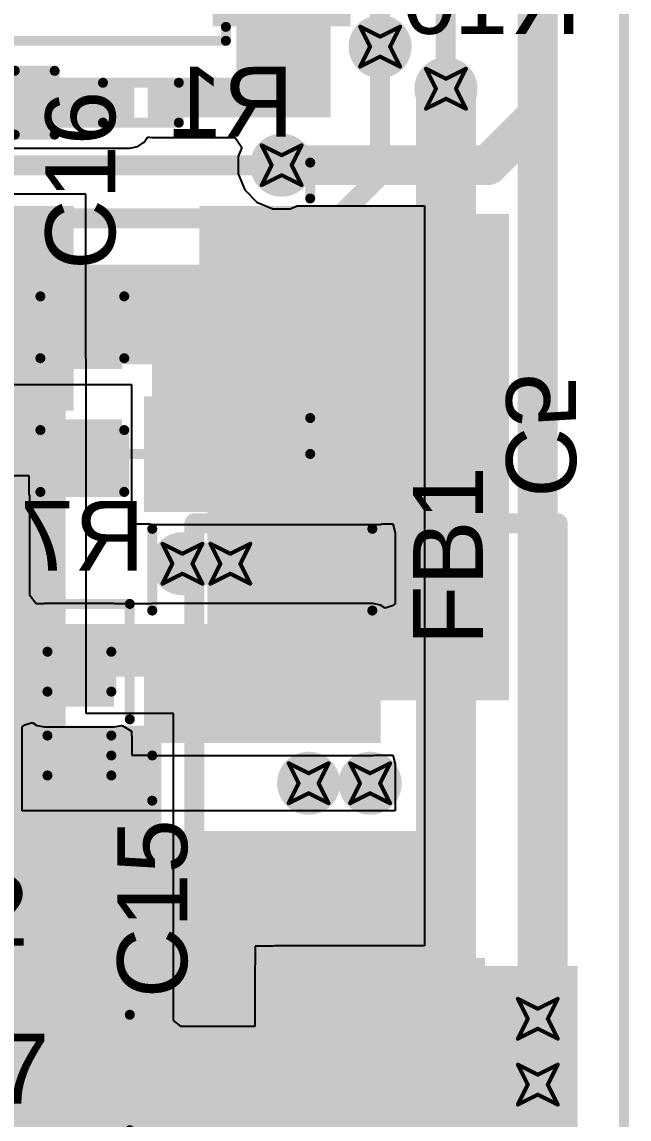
# Model space of a CAD drawing. Header units: inches. Extents: x -0.8 to 12, y -0.1 to 3.7.
# Drawn here: x 0.998 to 1.302, y 0.159 to 0.708 of the extents above; entities that cross this region are included whole.
import ezdxf

# ---------------------------------------------------------------- set-up
doc = ezdxf.new("R2010")
doc.units = ezdxf.units.IN
doc.header["$MEASUREMENT"] = 0
for name, color, linetype in [('Board Outline', 216, 'Continuous'), ('Bottom Layer', 5, 'Continuous'), ('Bottom Overlay', 54, 'Continuous'), ('Bottom Paste', 16, 'Continuous'), ('Bottom Solder', 6, 'Continuous'), ('Drill Drawing', 1, 'Continuous'), ('Top Layer', 1, 'Continuous'), ('Top Overlay', 2, 'Continuous'), ('Top Paste', 8, 'Continuous'), ('Top Solder', 216, 'Continuous'), ('Via Holes', 16, 'Continuous')]:
    doc.layers.add(name, color=color, linetype=linetype)
doc.styles.add('Arial', font='', dxfattribs={"height": 0.2})
doc.styles.get('Arial').set_extended_font_data('Arial')

# ---------------------------------------------------------------- blocks, each defined once
blk = doc.blocks.new('CASE_E_B_10')
at = {"layer": 'Bottom Layer'}
for points in [[(-0.05492, 0.05059), (0.05492, 0.05059), (0.05492, -0.05059), (-0.05492, -0.05059)], [(0.19862, 0.05059), (0.30846, 0.05059), (0.30846, -0.05059), (0.19862, -0.05059)]]:
    blk.add_hatch(color=5, dxfattribs=at).paths.add_polyline_path(points)
at = {"layer": 'Bottom Paste'}
for points in [[(-0.05492, 0.05059), (0.05492, 0.05059), (0.05492, -0.05059), (-0.05492, -0.05059)], [(0.19862, 0.05059), (0.30846, 0.05059), (0.30846, -0.05059), (0.19862, -0.05059)]]:
    blk.add_hatch(color=16, dxfattribs=at).paths.add_polyline_path(points)
at = {"layer": 'Bottom Solder'}
for points in [[(-0.05892, 0.05459), (0.05892, 0.05459), (0.05892, -0.05459), (-0.05892, -0.05459)], [(0.19462, 0.05459), (0.31246, 0.05459), (0.31246, -0.05459), (0.19462, -0.05459)]]:
    blk.add_hatch(color=6, dxfattribs=at).paths.add_polyline_path(points)
at = {"layer": 'Bottom Overlay', "const_width": 0.01}
for points in [[(-0.01523, 0.091), (-0.01523, 0.062)], [(-0.01523, 0.091), (0.27677, 0.091)], [(0.27677, 0.091), (0.27677, 0.062)], [(-0.04523, -0.061), (-0.04523, -0.09)], [(-0.01523, -0.062), (-0.01523, -0.091)], [(0.27677, -0.062), (0.27677, -0.091)], [(-0.06123, -0.075), (-0.02823, -0.075)], [(-0.01523, -0.091), (0.27677, -0.091)]]:
    blk.add_lwpolyline(points, dxfattribs=at)
at = {"layer": 'Bottom Overlay', "const_width": 0.005}
for points in [[(-0.01773, 0.091, 1), (-0.01273, 0.091, 1)], [(-0.01773, 0.091, 1), (-0.01273, 0.091, 1)], [(0.27427, 0.091, 1), (0.27927, 0.091, 1)], [(0.27427, 0.091, 1), (0.27927, 0.091, 1)], [(-0.01773, 0.062, 1), (-0.01273, 0.062, 1)], [(0.27427, 0.062, 1), (0.27927, 0.062, 1)], [(-0.04773, -0.061, 1), (-0.04273, -0.061, 1)], [(-0.01773, -0.062, 1), (-0.01273, -0.062, 1)], [(0.27427, -0.062, 1), (0.27927, -0.062, 1)], [(-0.06373, -0.075, 1), (-0.05873, -0.075, 1)], [(-0.03073, -0.075, 1), (-0.02573, -0.075, 1)], [(-0.04773, -0.09, 1), (-0.04273, -0.09, 1)], [(-0.01773, -0.091, 1), (-0.01273, -0.091, 1)], [(-0.01773, -0.091, 1), (-0.01273, -0.091, 1)], [(0.27427, -0.091, 1), (0.27927, -0.091, 1)], [(0.27427, -0.091, 1), (0.27927, -0.091, 1)]]:
    blk.add_lwpolyline(points, format="xyb", close=True, dxfattribs=at)
blk = doc.blocks.new('MDA7050_330M_B_17')
at = {"layer": 'Bottom Layer'}
for points in [[(-0.15748, 0.06693), (-0.0689, 0.06693), (-0.0689, -0.06693), (-0.15748, -0.06693)], [(0.0689, 0.06693), (0.15748, 0.06693), (0.15748, -0.06693), (0.0689, -0.06693)]]:
    blk.add_hatch(color=5, dxfattribs=at).paths.add_polyline_path(points)
at = {"layer": 'Bottom Paste'}
for points in [[(-0.15748, 0.06693), (-0.0689, 0.06693), (-0.0689, -0.06693), (-0.15748, -0.06693)], [(0.0689, 0.06693), (0.15748, 0.06693), (0.15748, -0.06693), (0.0689, -0.06693)]]:
    blk.add_hatch(color=16, dxfattribs=at).paths.add_polyline_path(points)
at = {"layer": 'Bottom Solder'}
for points in [[(-0.16148, 0.07093), (-0.0649, 0.07093), (-0.0649, -0.07093), (-0.16148, -0.07093)], [(0.0649, 0.07093), (0.16148, 0.07093), (0.16148, -0.07093), (0.0649, -0.07093)]]:
    blk.add_hatch(color=6, dxfattribs=at).paths.add_polyline_path(points)
at = {"layer": 'Bottom Overlay', "const_width": 0.005}
for points in [[(-0.14564, 0.13186), (-0.14564, 0.074)], [(0.14564, 0.13186), (-0.14564, 0.13186)], [(0.14564, 0.13186), (0.14564, 0.074)], [(-0.14564, -0.074), (-0.14564, -0.13186)], [(0.14564, -0.074), (0.14564, -0.13186)], [(0.14564, -0.13186), (-0.14564, -0.13186)]]:
    blk.add_lwpolyline(points, dxfattribs=at)
at = {"layer": 'Bottom Overlay', "const_width": 0.0025}
for points in [[(-0.14689, 0.13186, 1), (-0.14439, 0.13186, 1)], [(-0.14689, 0.13186, 1), (-0.14439, 0.13186, 1)], [(0.14439, 0.13186, 1), (0.14689, 0.13186, 1)], [(0.14439, 0.13186, 1), (0.14689, 0.13186, 1)], [(-0.14689, 0.074, 1), (-0.14439, 0.074, 1)], [(0.14439, 0.074, 1), (0.14689, 0.074, 1)], [(-0.14689, -0.074, 1), (-0.14439, -0.074, 1)], [(0.14439, -0.074, 1), (0.14689, -0.074, 1)], [(-0.14689, -0.13186, 1), (-0.14439, -0.13186, 1)], [(-0.14689, -0.13186, 1), (-0.14439, -0.13186, 1)], [(0.14439, -0.13186, 1), (0.14689, -0.13186, 1)], [(0.14439, -0.13186, 1), (0.14689, -0.13186, 1)]]:
    blk.add_lwpolyline(points, format="xyb", close=True, dxfattribs=at)
blk = doc.blocks.new('8_SOIC_EP_B_19')
at = {"layer": 'Bottom Layer'}
for points in [[(-0.13681, 0.06319), (-0.13681, 0.08681), (-0.07579, 0.08681), (-0.07579, 0.06319)], [(0.07579, 0.06319), (0.07579, 0.08681), (0.13681, 0.08681), (0.13681, 0.06319)], [(-0.05144, -0.06894), (-0.05144, 0.06894), (0.05144, 0.06894), (0.05144, -0.06894)], [(-0.13681, 0.01319), (-0.13681, 0.03681), (-0.07579, 0.03681), (-0.07579, 0.01319)], [(0.07579, 0.01319), (0.07579, 0.03681), (0.13681, 0.03681), (0.13681, 0.01319)], [(-0.13681, -0.03681), (-0.13681, -0.01319), (-0.07579, -0.01319), (-0.07579, -0.03681)], [(0.07579, -0.03681), (0.07579, -0.01319), (0.13681, -0.01319), (0.13681, -0.03681)], [(-0.13681, -0.08681), (-0.13681, -0.06319), (-0.07579, -0.06319), (-0.07579, -0.08681)], [(0.07579, -0.08681), (0.07579, -0.06319), (0.13681, -0.06319), (0.13681, -0.08681)]]:
    blk.add_hatch(color=5, dxfattribs=at).paths.add_polyline_path(points)
at = {"layer": 'Bottom Overlay'}
blk.add_hatch(color=54, dxfattribs=at).paths.add_polyline_path([(-0.072, -0.088), (-0.059, -0.088), (-0.059, -0.062), (-0.072, -0.062)])
at = {"layer": 'Bottom Paste'}
for points in [[(-0.13681, 0.06319), (-0.13681, 0.08681), (-0.07579, 0.08681), (-0.07579, 0.06319)], [(0.07579, 0.06319), (0.07579, 0.08681), (0.13681, 0.08681), (0.13681, 0.06319)], [(-0.05144, -0.06894), (-0.05144, 0.06894), (0.05144, 0.06894), (0.05144, -0.06894)], [(-0.13681, 0.01319), (-0.13681, 0.03681), (-0.07579, 0.03681), (-0.07579, 0.01319)], [(0.07579, 0.01319), (0.07579, 0.03681), (0.13681, 0.03681), (0.13681, 0.01319)], [(-0.13681, -0.03681), (-0.13681, -0.01319), (-0.07579, -0.01319), (-0.07579, -0.03681)], [(0.07579, -0.03681), (0.07579, -0.01319), (0.13681, -0.01319), (0.13681, -0.03681)], [(-0.13681, -0.08681), (-0.13681, -0.06319), (-0.07579, -0.06319), (-0.07579, -0.08681)], [(0.07579, -0.08681), (0.07579, -0.06319), (0.13681, -0.06319), (0.13681, -0.08681)]]:
    blk.add_hatch(color=16, dxfattribs=at).paths.add_polyline_path(points)
at = {"layer": 'Bottom Solder'}
for points in [[(-0.14081, 0.05919), (-0.14081, 0.09081), (-0.07179, 0.09081), (-0.07179, 0.05919)], [(0.07179, 0.05919), (0.07179, 0.09081), (0.14081, 0.09081), (0.14081, 0.05919)], [(-0.05544, -0.07294), (-0.05544, 0.07294), (0.05544, 0.07294), (0.05544, -0.07294)], [(-0.14081, 0.00919), (-0.14081, 0.04081), (-0.07179, 0.04081), (-0.07179, 0.00919)], [(0.07179, 0.00919), (0.07179, 0.04081), (0.14081, 0.04081), (0.14081, 0.00919)], [(-0.14081, -0.04081), (-0.14081, -0.00919), (-0.07179, -0.00919), (-0.07179, -0.04081)], [(0.07179, -0.04081), (0.07179, -0.00919), (0.14081, -0.00919), (0.14081, -0.04081)], [(-0.14081, -0.09081), (-0.14081, -0.05919), (-0.07179, -0.05919), (-0.07179, -0.09081)], [(0.07179, -0.09081), (0.07179, -0.05919), (0.14081, -0.05919), (0.14081, -0.09081)]]:
    blk.add_hatch(color=6, dxfattribs=at).paths.add_polyline_path(points)
at = {"layer": 'Bottom Overlay', "const_width": 0.005}
for points in [[(-0.07837, 0.098), (0.07837, 0.098)], [(-0.07837, 0.091), (-0.07837, 0.098)], [(0.07837, 0.091), (0.07837, 0.098)], [(-0.148, -0.08), (-0.148, -0.07)], [(-0.148, -0.07), (-0.143, -0.075)], [(-0.148, -0.08), (-0.143, -0.075)], [(-0.07837, -0.098), (-0.07837, -0.091)], [(0.07837, -0.098), (0.07837, -0.091)], [(-0.07837, -0.098), (0.07837, -0.098)]]:
    blk.add_lwpolyline(points, dxfattribs=at)
at = {"layer": 'Bottom Overlay', "const_width": 0.0025}
for points in [[(-0.07962, 0.098, 1), (-0.07712, 0.098, 1)], [(-0.07962, 0.098, 1), (-0.07712, 0.098, 1)], [(0.07712, 0.098, 1), (0.07962, 0.098, 1)], [(0.07712, 0.098, 1), (0.07962, 0.098, 1)], [(-0.07962, 0.091, 1), (-0.07712, 0.091, 1)], [(0.07712, 0.091, 1), (0.07962, 0.091, 1)], [(-0.14925, -0.07, 1), (-0.14675, -0.07, 1)], [(-0.14925, -0.07, 1), (-0.14675, -0.07, 1)], [(-0.14425, -0.075, 1), (-0.14175, -0.075, 1)], [(-0.14425, -0.075, 1), (-0.14175, -0.075, 1)], [(-0.14925, -0.08, 1), (-0.14675, -0.08, 1)], [(-0.14925, -0.08, 1), (-0.14675, -0.08, 1)], [(-0.07962, -0.091, 1), (-0.07712, -0.091, 1)], [(0.07712, -0.091, 1), (0.07962, -0.091, 1)], [(-0.07962, -0.098, 1), (-0.07712, -0.098, 1)], [(-0.07962, -0.098, 1), (-0.07712, -0.098, 1)], [(0.07712, -0.098, 1), (0.07962, -0.098, 1)], [(0.07712, -0.098, 1), (0.07962, -0.098, 1)]]:
    blk.add_lwpolyline(points, format="xyb", close=True, dxfattribs=at)
blk = doc.blocks.new('RES_0201_B_51')
at = {"layer": 'Bottom Layer'}
for points in [[(-0.01614, 0.00728), (-0.00551, 0.00728), (-0.00551, -0.00728), (-0.01614, -0.00728)], [(0.00551, 0.00728), (0.01614, 0.00728), (0.01614, -0.00728), (0.00551, -0.00728)]]:
    blk.add_hatch(color=5, dxfattribs=at).paths.add_polyline_path(points)
at = {"layer": 'Bottom Paste'}
for points in [[(-0.01614, 0.00728), (-0.00551, 0.00728), (-0.00551, -0.00728), (-0.01614, -0.00728)], [(0.00551, 0.00728), (0.01614, 0.00728), (0.01614, -0.00728), (0.00551, -0.00728)]]:
    blk.add_hatch(color=16, dxfattribs=at).paths.add_polyline_path(points)
at = {"layer": 'Bottom Solder'}
for points in [[(-0.01831, 0.00945), (-0.00335, 0.00945), (-0.00335, -0.00945), (-0.01831, -0.00945)], [(0.00335, 0.00945), (0.01831, 0.00945), (0.01831, -0.00945), (0.00335, -0.00945)]]:
    blk.add_hatch(color=6, dxfattribs=at).paths.add_polyline_path(points)
at = {"layer": 'Bottom Overlay', "const_width": 0.005}
for points in [[(-0.019, -0.01), (-0.019, 0.01)], [(-0.019, 0.01), (0.019, 0.01)], [(0.019, -0.01), (0.019, 0.01)], [(-0.019, -0.01), (0.019, -0.01)]]:
    blk.add_lwpolyline(points, dxfattribs=at)
at = {"layer": 'Bottom Overlay', "const_width": 0.0025}
for points in [[(-0.02025, 0.01, 1), (-0.01775, 0.01, 1)], [(-0.02025, 0.01, 1), (-0.01775, 0.01, 1)], [(0.01775, 0.01, 1), (0.02025, 0.01, 1)], [(0.01775, 0.01, 1), (0.02025, 0.01, 1)], [(-0.02025, -0.01, 1), (-0.01775, -0.01, 1)], [(-0.02025, -0.01, 1), (-0.01775, -0.01, 1)], [(0.01775, -0.01, 1), (0.02025, -0.01, 1)], [(0.01775, -0.01, 1), (0.02025, -0.01, 1)]]:
    blk.add_lwpolyline(points, format="xyb", close=True, dxfattribs=at)
blk = doc.blocks.new('IND_1210_56')
at = {"layer": 'Top Layer'}
for points in [[(-0.08291, 0.05531), (-0.03291, 0.05531), (-0.03291, -0.05531), (-0.08291, -0.05531)], [(0.03291, 0.05531), (0.08291, 0.05531), (0.08291, -0.05531), (0.03291, -0.05531)]]:
    blk.add_hatch(color=1, dxfattribs=at).paths.add_polyline_path(points)
at = {"layer": 'Top Paste'}
for points in [[(-0.08291, 0.05531), (-0.03291, 0.05531), (-0.03291, -0.05531), (-0.08291, -0.05531)], [(0.03291, 0.05531), (0.08291, 0.05531), (0.08291, -0.05531), (0.03291, -0.05531)]]:
    blk.add_hatch(color=8, dxfattribs=at).paths.add_polyline_path(points)
at = {"layer": 'Top Solder'}
for points in [[(-0.08691, 0.05931), (-0.02891, 0.05931), (-0.02891, -0.05931), (-0.08691, -0.05931)], [(0.02891, 0.05931), (0.08691, 0.05931), (0.08691, -0.05931), (0.02891, -0.05931)]]:
    blk.add_hatch(color=216, dxfattribs=at).paths.add_polyline_path(points)
at = {"layer": 'Top Overlay', "const_width": 0.005}
for points in [[(-0.02047, 0.05512), (0.02047, 0.05512)], [(-0.02047, -0.05512), (0.02047, -0.05512)]]:
    blk.add_lwpolyline(points, dxfattribs=at)
at = {"layer": 'Top Overlay', "const_width": 0.0025}
for points in [[(-0.02172, 0.05512, 1), (-0.01922, 0.05512, 1)], [(0.01922, 0.05512, 1), (0.02172, 0.05512, 1)], [(-0.02172, -0.05512, 1), (-0.01922, -0.05512, 1)], [(0.01922, -0.05512, 1), (0.02172, -0.05512, 1)]]:
    blk.add_lwpolyline(points, format="xyb", close=True, dxfattribs=at)
blk = doc.blocks.new('SMB__B_58')
at = {"layer": 'Bottom Layer'}
for points in [[(-0.03543, 0.04724), (-0.03543, -0.04724), (-0.14567, -0.04724), (-0.14567, 0.04724)], [(0.14567, 0.04724), (0.14567, -0.04724), (0.03543, -0.04724), (0.03543, 0.04724)]]:
    blk.add_hatch(color=5, dxfattribs=at).paths.add_polyline_path(points)
at = {"layer": 'Bottom Overlay'}
for points in [[(0.102, 0.049), (0.19, 0.049), (0.19, 0.075), (0.102, 0.075)], [(0.147, -0.053), (0.19, -0.053), (0.19, 0.065), (0.147, 0.065)], [(0.102, -0.075), (0.19, -0.075), (0.19, -0.049), (0.102, -0.049)]]:
    blk.add_hatch(color=54, dxfattribs=at).paths.add_polyline_path(points)
at = {"layer": 'Bottom Paste'}
for points in [[(-0.03543, 0.04724), (-0.03543, -0.04724), (-0.14567, -0.04724), (-0.14567, 0.04724)], [(0.14567, 0.04724), (0.14567, -0.04724), (0.03543, -0.04724), (0.03543, 0.04724)]]:
    blk.add_hatch(color=16, dxfattribs=at).paths.add_polyline_path(points)
at = {"layer": 'Bottom Solder'}
for points in [[(-0.03143, 0.05124), (-0.03143, -0.05124), (-0.14967, -0.05124), (-0.14967, 0.05124)], [(0.14967, 0.05124), (0.14967, -0.05124), (0.03143, -0.05124), (0.03143, 0.05124)]]:
    blk.add_hatch(color=6, dxfattribs=at).paths.add_polyline_path(points)
at = {"layer": 'Bottom Overlay', "const_width": 0.005}
for points in [[(0.102, 0.073), (-0.087, 0.073)], [(-0.087, 0.073), (-0.087, 0.055)], [(-0.087, -0.055), (-0.087, -0.073)], [(0.102, -0.073), (-0.087, -0.073)]]:
    blk.add_lwpolyline(points, dxfattribs=at)
at = {"layer": 'Bottom Overlay', "const_width": 0.0025}
for points in [[(-0.08825, 0.073, 1), (-0.08575, 0.073, 1)], [(-0.08825, 0.073, 1), (-0.08575, 0.073, 1)], [(0.10075, 0.073, 1), (0.10325, 0.073, 1)], [(-0.08825, 0.055, 1), (-0.08575, 0.055, 1)], [(-0.08825, -0.055, 1), (-0.08575, -0.055, 1)], [(-0.08825, -0.073, 1), (-0.08575, -0.073, 1)], [(-0.08825, -0.073, 1), (-0.08575, -0.073, 1)], [(0.10075, -0.073, 1), (0.10325, -0.073, 1)]]:
    blk.add_lwpolyline(points, format="xyb", close=True, dxfattribs=at)
blk = doc.blocks.new('CAP_0603_68')
at = {"layer": 'Top Layer'}
for points in [[(-0.015, 0.0175), (-0.015, -0.0175), (-0.045, -0.0175), (-0.045, 0.0175)], [(0.045, 0.0175), (0.045, -0.0175), (0.015, -0.0175), (0.015, 0.0175)]]:
    blk.add_hatch(color=1, dxfattribs=at).paths.add_polyline_path(points)
at = {"layer": 'Top Paste'}
for points in [[(-0.015, 0.0175), (-0.015, -0.0175), (-0.045, -0.0175), (-0.045, 0.0175)], [(0.045, 0.0175), (0.045, -0.0175), (0.015, -0.0175), (0.015, 0.0175)]]:
    blk.add_hatch(color=8, dxfattribs=at).paths.add_polyline_path(points)
at = {"layer": 'Top Solder'}
for points in [[(-0.01264, 0.01986), (-0.01264, -0.01986), (-0.04736, -0.01986), (-0.04736, 0.01986)], [(0.04736, 0.01986), (0.04736, -0.01986), (0.01264, -0.01986), (0.01264, 0.01986)]]:
    blk.add_hatch(color=216, dxfattribs=at).paths.add_polyline_path(points)
at = {"layer": 'Top Overlay', "const_width": 0.005}
for points in [[(-0.049, 0.021), (-0.018, 0.021)], [(-0.049, 0.021), (-0.049, -0.021)], [(0.018, 0.021), (0.049, 0.021)], [(0.049, 0.021), (0.049, -0.021)], [(-0.049, -0.021), (-0.018, -0.021)], [(0.018, -0.021), (0.049, -0.021)]]:
    blk.add_lwpolyline(points, dxfattribs=at)
at = {"layer": 'Top Overlay', "const_width": 0.0025}
for points in [[(-0.05025, 0.021, 1), (-0.04775, 0.021, 1)], [(-0.05025, 0.021, 1), (-0.04775, 0.021, 1)], [(-0.01925, 0.021, 1), (-0.01675, 0.021, 1)], [(0.01675, 0.021, 1), (0.01925, 0.021, 1)], [(0.04775, 0.021, 1), (0.05025, 0.021, 1)], [(0.04775, 0.021, 1), (0.05025, 0.021, 1)], [(-0.05025, -0.021, 1), (-0.04775, -0.021, 1)], [(-0.05025, -0.021, 1), (-0.04775, -0.021, 1)], [(-0.01925, -0.021, 1), (-0.01675, -0.021, 1)], [(0.01675, -0.021, 1), (0.01925, -0.021, 1)], [(0.04775, -0.021, 1), (0.05025, -0.021, 1)], [(0.04775, -0.021, 1), (0.05025, -0.021, 1)]]:
    blk.add_lwpolyline(points, format="xyb", close=True, dxfattribs=at)
blk = doc.blocks.new('CAP_0402_69')
at = {"layer": 'Top Layer'}
for points in [[(-0.0275, -0.0125), (-0.0275, 0.0125), (-0.0095, 0.0125), (-0.0095, -0.0125)], [(0.0095, -0.0125), (0.0095, 0.0125), (0.0275, 0.0125), (0.0275, -0.0125)]]:
    blk.add_hatch(color=1, dxfattribs=at).paths.add_polyline_path(points)
at = {"layer": 'Top Paste'}
for points in [[(-0.0275, -0.0125), (-0.0275, 0.0125), (-0.0095, 0.0125), (-0.0095, -0.0125)], [(0.0095, -0.0125), (0.0095, 0.0125), (0.0275, 0.0125), (0.0275, -0.0125)]]:
    blk.add_hatch(color=8, dxfattribs=at).paths.add_polyline_path(points)
at = {"layer": 'Top Solder'}
for points in [[(-0.02986, -0.01486), (-0.02986, 0.01486), (-0.00714, 0.01486), (-0.00714, -0.01486)], [(0.00714, -0.01486), (0.00714, 0.01486), (0.02986, 0.01486), (0.02986, -0.01486)]]:
    blk.add_hatch(color=216, dxfattribs=at).paths.add_polyline_path(points)
at = {"layer": 'Top Overlay', "const_width": 0.005}
for points in [[(-0.031, 0.016), (-0.031, -0.016)], [(-0.031, 0.016), (-0.011, 0.016)], [(0.011, 0.016), (0.031, 0.016)], [(0.031, 0.016), (0.031, -0.016)], [(-0.031, -0.016), (-0.011, -0.016)], [(0.011, -0.016), (0.031, -0.016)]]:
    blk.add_lwpolyline(points, dxfattribs=at)
at = {"layer": 'Top Overlay', "const_width": 0.0025}
for points in [[(-0.03225, 0.016, 1), (-0.02975, 0.016, 1)], [(-0.03225, 0.016, 1), (-0.02975, 0.016, 1)], [(-0.01225, 0.016, 1), (-0.00975, 0.016, 1)], [(0.00975, 0.016, 1), (0.01225, 0.016, 1)], [(0.02975, 0.016, 1), (0.03225, 0.016, 1)], [(0.02975, 0.016, 1), (0.03225, 0.016, 1)], [(-0.03225, -0.016, 1), (-0.02975, -0.016, 1)], [(-0.03225, -0.016, 1), (-0.02975, -0.016, 1)], [(-0.01225, -0.016, 1), (-0.00975, -0.016, 1)], [(0.00975, -0.016, 1), (0.01225, -0.016, 1)], [(0.02975, -0.016, 1), (0.03225, -0.016, 1)], [(0.02975, -0.016, 1), (0.03225, -0.016, 1)]]:
    blk.add_lwpolyline(points, format="xyb", close=True, dxfattribs=at)
blk = doc.blocks.new('CAP_0402_B_81')
at = {"layer": 'Bottom Layer'}
for points in [[(-0.0095, 0.0125), (-0.0095, -0.0125), (-0.0275, -0.0125), (-0.0275, 0.0125)], [(0.0275, 0.0125), (0.0275, -0.0125), (0.0095, -0.0125), (0.0095, 0.0125)]]:
    blk.add_hatch(color=5, dxfattribs=at).paths.add_polyline_path(points)
at = {"layer": 'Bottom Paste'}
for points in [[(-0.0095, 0.0125), (-0.0095, -0.0125), (-0.0275, -0.0125), (-0.0275, 0.0125)], [(0.0275, 0.0125), (0.0275, -0.0125), (0.0095, -0.0125), (0.0095, 0.0125)]]:
    blk.add_hatch(color=16, dxfattribs=at).paths.add_polyline_path(points)
at = {"layer": 'Bottom Solder'}
for points in [[(-0.00714, 0.01486), (-0.00714, -0.01486), (-0.02986, -0.01486), (-0.02986, 0.01486)], [(0.02986, 0.01486), (0.02986, -0.01486), (0.00714, -0.01486), (0.00714, 0.01486)]]:
    blk.add_hatch(color=6, dxfattribs=at).paths.add_polyline_path(points)
at = {"layer": 'Bottom Overlay', "const_width": 0.005}
for points in [[(-0.031, 0.016), (-0.011, 0.016)], [(-0.031, -0.016), (-0.031, 0.016)], [(0.011, 0.016), (0.031, 0.016)], [(0.031, -0.016), (0.031, 0.016)], [(-0.031, -0.016), (-0.011, -0.016)], [(0.011, -0.016), (0.031, -0.016)]]:
    blk.add_lwpolyline(points, dxfattribs=at)
at = {"layer": 'Bottom Overlay', "const_width": 0.0025}
for points in [[(-0.03225, 0.016, 1), (-0.02975, 0.016, 1)], [(-0.03225, 0.016, 1), (-0.02975, 0.016, 1)], [(-0.01225, 0.016, 1), (-0.00975, 0.016, 1)], [(0.00975, 0.016, 1), (0.01225, 0.016, 1)], [(0.02975, 0.016, 1), (0.03225, 0.016, 1)], [(0.02975, 0.016, 1), (0.03225, 0.016, 1)], [(-0.03225, -0.016, 1), (-0.02975, -0.016, 1)], [(-0.03225, -0.016, 1), (-0.02975, -0.016, 1)], [(-0.01225, -0.016, 1), (-0.00975, -0.016, 1)], [(0.00975, -0.016, 1), (0.01225, -0.016, 1)], [(0.02975, -0.016, 1), (0.03225, -0.016, 1)], [(0.02975, -0.016, 1), (0.03225, -0.016, 1)]]:
    blk.add_lwpolyline(points, format="xyb", close=True, dxfattribs=at)

msp = doc.modelspace()

# ---------------------------------------------------------------- hatches: boundary and pattern name
at = {"layer": 'Bottom Layer'}
for points in [[(1.105, 0.66072), (1.1522, 0.66072), (1.1522, 0.73381), (1.105, 0.73381)], [(0.9925, 0.6555), (1.05168, 0.6555), (1.05168, 0.6805), (0.9925, 0.6805)], [(1.0627, 0.66072), (1.1522, 0.66072), (1.1522, 0.6805), (1.0627, 0.6805)], [(1.09043, 0.36862), (1.24159, 0.36862), (1.24159, 0.61224), (1.09043, 0.61224)], [(0.955, 0.21807), (1.01957, 0.21807), (1.01957, 0.53932), (0.955, 0.53932)], [(1.12441, 0.11508), (1.276, 0.11508), (1.276, 0.23538), (1.12441, 0.23538)], [(1.12462, 0.06354), (1.16399, 0.06354), (1.16399, 0.23538), (1.12462, 0.23538)], [(0.74852, 0.14331), (1.276, 0.14331), (1.276, 0.195), (0.74852, 0.195)]]:
    msp.add_hatch(color=5, dxfattribs=at).paths.add_polyline_path(points)
h = msp.add_hatch(color=5, dxfattribs=at)
edge = h.paths.add_edge_path()
edge.add_arc((1.17701, 0.69609), 0.01181, 0, 360)
h = msp.add_hatch(color=5, dxfattribs=at)
edge = h.paths.add_edge_path()
edge.add_arc((1.21, 0.675), 0.01181, 0, 360)
h = msp.add_hatch(color=5, dxfattribs=at)
edge = h.paths.add_edge_path()
edge.add_arc((1.12769, 0.63669), 0.01181, 0, 360)
h = msp.add_hatch(color=5, dxfattribs=at)
edge = h.paths.add_edge_path()
edge.add_arc((1.078, 0.437), 0.01181, 0, 360)
h = msp.add_hatch(color=5, dxfattribs=at)
edge = h.paths.add_edge_path()
edge.add_arc((1.102, 0.437), 0.01181, 0, 360)
h = msp.add_hatch(color=5, dxfattribs=at)
edge = h.paths.add_edge_path()
edge.add_arc((1.14121, 0.327), 0.01181, 0, 360)
h = msp.add_hatch(color=5, dxfattribs=at)
edge = h.paths.add_edge_path()
edge.add_arc((1.172, 0.327), 0.01181, 0, 360)
h = msp.add_hatch(color=5, dxfattribs=at)
edge = h.paths.add_edge_path()
edge.add_arc((1.256, 0.209), 0.01181, 0, 360)
h = msp.add_hatch(color=5, dxfattribs=at)
edge = h.paths.add_edge_path()
edge.add_arc((1.256, 0.176), 0.01181, 0, 360)
at = {"layer": 'Bottom Solder'}
h = msp.add_hatch(color=6, dxfattribs=at)
edge = h.paths.add_edge_path()
edge.add_arc((1.17701, 0.69609), 0.01581, 0, 360)
h = msp.add_hatch(color=6, dxfattribs=at)
edge = h.paths.add_edge_path()
edge.add_arc((1.21, 0.675), 0.01581, 0, 360)
h = msp.add_hatch(color=6, dxfattribs=at)
edge = h.paths.add_edge_path()
edge.add_arc((1.12769, 0.63669), 0.01581, 0, 360)
h = msp.add_hatch(color=6, dxfattribs=at)
edge = h.paths.add_edge_path()
edge.add_arc((1.078, 0.437), 0.01581, 0, 360)
h = msp.add_hatch(color=6, dxfattribs=at)
edge = h.paths.add_edge_path()
edge.add_arc((1.102, 0.437), 0.01581, 0, 360)
h = msp.add_hatch(color=6, dxfattribs=at)
edge = h.paths.add_edge_path()
edge.add_arc((1.14121, 0.327), 0.01581, 0, 360)
h = msp.add_hatch(color=6, dxfattribs=at)
edge = h.paths.add_edge_path()
edge.add_arc((1.172, 0.327), 0.01581, 0, 360)
h = msp.add_hatch(color=6, dxfattribs=at)
edge = h.paths.add_edge_path()
edge.add_arc((1.256, 0.209), 0.01581, 0, 360)
h = msp.add_hatch(color=6, dxfattribs=at)
edge = h.paths.add_edge_path()
edge.add_arc((1.256, 0.176), 0.01581, 0, 360)
at = {"layer": 'Top Layer'}
h = msp.add_hatch(color=1, dxfattribs=at)
edge = h.paths.add_edge_path()
edge.add_arc((1.17701, 0.69609), 0.01181, 0, 360)
h = msp.add_hatch(color=1, dxfattribs=at)
edge = h.paths.add_edge_path()
edge.add_arc((1.21, 0.675), 0.01181, 0, 360)
h = msp.add_hatch(color=1, dxfattribs=at)
edge = h.paths.add_edge_path()
edge.add_arc((1.12769, 0.63669), 0.01181, 0, 360)
for points in [[(0.68, 0.53691), (1.17701, 0.53691), (1.17701, 0.58691), (0.68, 0.58691)], [(1.06269, 0.46691), (1.17701, 0.46691), (1.17701, 0.58691), (1.06269, 0.58691)], [(1.00889, 0.36541), (1.0438, 0.36541), (1.0438, 0.4068), (1.00889, 0.4068)], [(1.06269, 0.35109), (1.17332, 0.35109), (1.17332, 0.4068), (1.06269, 0.4068)], [(0.82189, 0.38041), (1.17331, 0.38041), (1.17331, 0.40676), (0.82189, 0.40676)], [(0.95013, 0.1675), (1.225, 0.1675), (1.225, 0.303), (0.95013, 0.303)], [(1.06269, 0.03182), (1.225, 0.03182), (1.225, 0.25892), (1.06269, 0.25892)]]:
    msp.add_hatch(color=1, dxfattribs=at).paths.add_polyline_path(points)
h = msp.add_hatch(color=1, dxfattribs=at)
edge = h.paths.add_edge_path()
edge.add_arc((1.078, 0.437), 0.01181, 0, 360)
h = msp.add_hatch(color=1, dxfattribs=at)
edge = h.paths.add_edge_path()
edge.add_arc((1.102, 0.437), 0.01181, 0, 360)
h = msp.add_hatch(color=1, dxfattribs=at)
edge = h.paths.add_edge_path()
edge.add_arc((1.14121, 0.327), 0.01181, 0, 360)
h = msp.add_hatch(color=1, dxfattribs=at)
edge = h.paths.add_edge_path()
edge.add_arc((1.172, 0.327), 0.01181, 0, 360)
h = msp.add_hatch(color=1, dxfattribs=at)
edge = h.paths.add_edge_path()
edge.add_arc((1.256, 0.209), 0.01181, 0, 360)
h = msp.add_hatch(color=1, dxfattribs=at)
edge = h.paths.add_edge_path()
edge.add_arc((1.256, 0.176), 0.01181, 0, 360)
at = {"layer": 'Top Solder'}
h = msp.add_hatch(color=216, dxfattribs=at)
edge = h.paths.add_edge_path()
edge.add_arc((1.17701, 0.69609), 0.01581, 0, 360)
h = msp.add_hatch(color=216, dxfattribs=at)
edge = h.paths.add_edge_path()
edge.add_arc((1.21, 0.675), 0.01581, 0, 360)
h = msp.add_hatch(color=216, dxfattribs=at)
edge = h.paths.add_edge_path()
edge.add_arc((1.12769, 0.63669), 0.01581, 0, 360)
h = msp.add_hatch(color=216, dxfattribs=at)
edge = h.paths.add_edge_path()
edge.add_arc((1.078, 0.437), 0.01581, 0, 360)
h = msp.add_hatch(color=216, dxfattribs=at)
edge = h.paths.add_edge_path()
edge.add_arc((1.102, 0.437), 0.01581, 0, 360)
h = msp.add_hatch(color=216, dxfattribs=at)
edge = h.paths.add_edge_path()
edge.add_arc((1.14121, 0.327), 0.01581, 0, 360)
h = msp.add_hatch(color=216, dxfattribs=at)
edge = h.paths.add_edge_path()
edge.add_arc((1.172, 0.327), 0.01581, 0, 360)
h = msp.add_hatch(color=216, dxfattribs=at)
edge = h.paths.add_edge_path()
edge.add_arc((1.256, 0.209), 0.01581, 0, 360)
h = msp.add_hatch(color=216, dxfattribs=at)
edge = h.paths.add_edge_path()
edge.add_arc((1.256, 0.176), 0.01581, 0, 360)
at = {"layer": 'Via Holes'}
h = msp.add_hatch(color=7, dxfattribs=at)
edge = h.paths.add_edge_path()
edge.add_arc((1.17701, 0.69609), 0.00591, 0, 360)
h = msp.add_hatch(color=7, dxfattribs=at)
edge = h.paths.add_edge_path()
edge.add_arc((1.21, 0.675), 0.00591, 0, 360)
h = msp.add_hatch(color=7, dxfattribs=at)
edge = h.paths.add_edge_path()
edge.add_arc((1.12769, 0.63669), 0.00591, 0, 360)
h = msp.add_hatch(color=7, dxfattribs=at)
edge = h.paths.add_edge_path()
edge.add_arc((1.078, 0.437), 0.00591, 0, 360)
h = msp.add_hatch(color=7, dxfattribs=at)
edge = h.paths.add_edge_path()
edge.add_arc((1.102, 0.437), 0.00591, 0, 360)
h = msp.add_hatch(color=7, dxfattribs=at)
edge = h.paths.add_edge_path()
edge.add_arc((1.14121, 0.327), 0.00591, 0, 360)
h = msp.add_hatch(color=7, dxfattribs=at)
edge = h.paths.add_edge_path()
edge.add_arc((1.172, 0.327), 0.00591, 0, 360)
h = msp.add_hatch(color=7, dxfattribs=at)
edge = h.paths.add_edge_path()
edge.add_arc((1.256, 0.209), 0.00591, 0, 360)
h = msp.add_hatch(color=7, dxfattribs=at)
edge = h.paths.add_edge_path()
edge.add_arc((1.256, 0.176), 0.00591, 0, 360)

# ---------------------------------------------------------------- linework, layer by layer
at = {"layer": 'Board Outline', "const_width": 0.005}
msp.add_lwpolyline([(1.29921, 0), (1.29921, 1.95441)], dxfattribs=at)
at = {"layer": 'Bottom Layer'}
for p, q in [((1.05889, 0.64829), (1.06051, 0.65072)), ((1.06051, 0.65072), (1.06172, 0.65072)), ((1.06172, 0.65072), (1.0627, 0.65052)), ((1.0627, 0.65052), (1.1044, 0.65052)), ((1.1044, 0.65052), (1.10774, 0.64552)), ((0.9925, 0.6453), (1.05168, 0.6453)), ((1.05168, 0.6453), (1.05558, 0.64608)), ((1.05558, 0.64608), (1.05889, 0.64829)), ((1.10774, 0.64552), (1.10588, 0.64103)), ((1.10588, 0.64103), (1.10588, 0.63235)), ((1.10588, 0.63235), (1.1092, 0.62433)), ((1.02957, 0.62224), (0.9558, 0.62224)), ((1.02957, 0.5403), (1.02957, 0.62224)), ((1.1092, 0.62433), (1.11533, 0.6182)), ((1.11533, 0.6182), (1.12335, 0.61488)), ((1.13203, 0.61488), (1.13545, 0.6163)), ((1.13545, 0.6163), (1.19923, 0.6163)), ((1.19923, 0.6163), (1.19923, 0.24557)), ((1.12335, 0.61488), (1.13203, 0.61488)), ((1.02976, 0.53932), (1.02957, 0.5403)), ((1.02976, 0.36193), (1.02976, 0.53932)), ((1.07348, 0.36193), (1.02976, 0.36193)), ((1.07348, 0.20807), (1.07348, 0.36193)), ((1.12342, 0.24538), (1.11441, 0.24538)), ((1.11441, 0.24538), (1.11441, 0.23636)), ((1.12441, 0.24557), (1.12342, 0.24538)), ((1.19923, 0.24557), (1.12441, 0.24557)), ((1.11441, 0.23636), (1.11421, 0.23538)), ((1.11421, 0.23538), (1.11421, 0.2052)), ((1.07729, 0.2052), (1.07348, 0.20807)), ((1.11421, 0.2052), (1.07729, 0.2052))]:
    msp.add_line(p, q, dxfattribs=at)
for points, const_width in [([(1.256, 0.66169), (1.256, 0.797)], 0.02), ([(1.17701, 0.69609), (1.17701, 0.77056)], 0.01), ([(1.20991, 0.675), (1.20991, 0.77191)], 0.01), ([(1.231, 0.63669), (1.256, 0.66169)], 0.02), ([(1.12769, 0.63669), (1.231, 0.63669)], 0.02)]:
    msp.add_lwpolyline(points, dxfattribs=dict(at, const_width=const_width))
for points, const_width in [([(1.17451, 0.69609, 1), (1.17951, 0.69609, 1)], 0.005), ([(1.20741, 0.675, 1), (1.21241, 0.675, 1)], 0.005), ([(1.251, 0.66169, 1), (1.261, 0.66169, 1)], 0.01), ([(1.251, 0.66169, 1), (1.261, 0.66169, 1)], 0.01), ([(1.12269, 0.63669, 1), (1.13269, 0.63669, 1)], 0.01), ([(1.226, 0.63669, 1), (1.236, 0.63669, 1)], 0.01), ([(1.226, 0.63669, 1), (1.236, 0.63669, 1)], 0.01)]:
    msp.add_lwpolyline(points, format="xyb", close=True, dxfattribs=dict(at, const_width=const_width))
at = {"layer": 'Drill Drawing', "const_width": 0.002}
for points in [[(1.16701, 0.70609), (1.17701, 0.70109)], [(1.16701, 0.70609), (1.17201, 0.69609)], [(1.17701, 0.70109), (1.18701, 0.70609)], [(1.18201, 0.69609), (1.18701, 0.70609)], [(1.16701, 0.68609), (1.17201, 0.69609)], [(1.18201, 0.69609), (1.18701, 0.68609)], [(1.16701, 0.68609), (1.17701, 0.69109)], [(1.17701, 0.69109), (1.18701, 0.68609)], [(1.2, 0.685), (1.21, 0.68)], [(1.2, 0.685), (1.205, 0.675)], [(1.21, 0.68), (1.22, 0.685)], [(1.215, 0.675), (1.22, 0.685)], [(1.2, 0.665), (1.205, 0.675)], [(1.2, 0.665), (1.21, 0.67)], [(1.21, 0.67), (1.22, 0.665)], [(1.215, 0.675), (1.22, 0.665)], [(1.11769, 0.64669), (1.12769, 0.64169)], [(1.11769, 0.64669), (1.12269, 0.63669)], [(1.12769, 0.64169), (1.13769, 0.64669)], [(1.13269, 0.63669), (1.13769, 0.64669)], [(1.11769, 0.62669), (1.12269, 0.63669)], [(1.13269, 0.63669), (1.13769, 0.62669)], [(1.11769, 0.62669), (1.12769, 0.63169)], [(1.12769, 0.63169), (1.13769, 0.62669)], [(1.068, 0.447), (1.078, 0.442)], [(1.068, 0.447), (1.073, 0.437)], [(1.078, 0.442), (1.088, 0.447)], [(1.083, 0.437), (1.088, 0.447)], [(1.092, 0.447), (1.102, 0.442)], [(1.092, 0.447), (1.097, 0.437)], [(1.102, 0.442), (1.112, 0.447)], [(1.107, 0.437), (1.112, 0.447)], [(1.068, 0.427), (1.073, 0.437)], [(1.083, 0.437), (1.088, 0.427)], [(1.092, 0.427), (1.097, 0.437)], [(1.107, 0.437), (1.112, 0.427)], [(1.068, 0.427), (1.078, 0.432)], [(1.078, 0.432), (1.088, 0.427)], [(1.092, 0.427), (1.102, 0.432)], [(1.102, 0.432), (1.112, 0.427)], [(1.13121, 0.337), (1.14121, 0.332)], [(1.13121, 0.337), (1.13621, 0.327)], [(1.14121, 0.332), (1.15121, 0.337)], [(1.14621, 0.327), (1.15121, 0.337)], [(1.162, 0.337), (1.172, 0.332)], [(1.162, 0.337), (1.167, 0.327)], [(1.172, 0.332), (1.182, 0.337)], [(1.177, 0.327), (1.182, 0.337)], [(1.13121, 0.317), (1.13621, 0.327)], [(1.14621, 0.327), (1.15121, 0.317)], [(1.162, 0.317), (1.167, 0.327)], [(1.177, 0.327), (1.182, 0.317)], [(1.13121, 0.317), (1.14121, 0.322)], [(1.14121, 0.322), (1.15121, 0.317)], [(1.162, 0.317), (1.172, 0.322)], [(1.172, 0.322), (1.182, 0.317)], [(1.246, 0.219), (1.256, 0.214)], [(1.246, 0.219), (1.251, 0.209)], [(1.256, 0.214), (1.266, 0.219)], [(1.261, 0.209), (1.266, 0.219)], [(1.246, 0.199), (1.251, 0.209)], [(1.261, 0.209), (1.266, 0.199)], [(1.246, 0.199), (1.256, 0.204)], [(1.256, 0.204), (1.266, 0.199)], [(1.246, 0.186), (1.256, 0.181)], [(1.246, 0.186), (1.251, 0.176)], [(1.256, 0.181), (1.266, 0.186)], [(1.261, 0.176), (1.266, 0.186)], [(1.246, 0.166), (1.251, 0.176)], [(1.261, 0.176), (1.266, 0.166)], [(1.246, 0.166), (1.256, 0.171)], [(1.256, 0.171), (1.266, 0.166)]]:
    msp.add_lwpolyline(points, dxfattribs=at)
at = {"layer": 'Drill Drawing', "const_width": 0.001}
for points in [[(1.16651, 0.70609, 1), (1.16751, 0.70609, 1)], [(1.16651, 0.70609, 1), (1.16751, 0.70609, 1)], [(1.18651, 0.70609, 1), (1.18751, 0.70609, 1)], [(1.18651, 0.70609, 1), (1.18751, 0.70609, 1)], [(1.17651, 0.70109, 1), (1.17751, 0.70109, 1)], [(1.17651, 0.70109, 1), (1.17751, 0.70109, 1)], [(1.17151, 0.69609, 1), (1.17251, 0.69609, 1)], [(1.17151, 0.69609, 1), (1.17251, 0.69609, 1)], [(1.18151, 0.69609, 1), (1.18251, 0.69609, 1)], [(1.18151, 0.69609, 1), (1.18251, 0.69609, 1)], [(1.17651, 0.69109, 1), (1.17751, 0.69109, 1)], [(1.17651, 0.69109, 1), (1.17751, 0.69109, 1)], [(1.16651, 0.68609, 1), (1.16751, 0.68609, 1)], [(1.16651, 0.68609, 1), (1.16751, 0.68609, 1)], [(1.18651, 0.68609, 1), (1.18751, 0.68609, 1)], [(1.18651, 0.68609, 1), (1.18751, 0.68609, 1)], [(1.1995, 0.685, 1), (1.2005, 0.685, 1)], [(1.1995, 0.685, 1), (1.2005, 0.685, 1)], [(1.2195, 0.685, 1), (1.2205, 0.685, 1)], [(1.2195, 0.685, 1), (1.2205, 0.685, 1)], [(1.2095, 0.68, 1), (1.2105, 0.68, 1)], [(1.2095, 0.68, 1), (1.2105, 0.68, 1)], [(1.2045, 0.675, 1), (1.2055, 0.675, 1)], [(1.2045, 0.675, 1), (1.2055, 0.675, 1)], [(1.2095, 0.67, 1), (1.2105, 0.67, 1)], [(1.2095, 0.67, 1), (1.2105, 0.67, 1)], [(1.2145, 0.675, 1), (1.2155, 0.675, 1)], [(1.2145, 0.675, 1), (1.2155, 0.675, 1)], [(1.1995, 0.665, 1), (1.2005, 0.665, 1)], [(1.1995, 0.665, 1), (1.2005, 0.665, 1)], [(1.2195, 0.665, 1), (1.2205, 0.665, 1)], [(1.2195, 0.665, 1), (1.2205, 0.665, 1)], [(1.11719, 0.64669, 1), (1.11819, 0.64669, 1)], [(1.11719, 0.64669, 1), (1.11819, 0.64669, 1)], [(1.13719, 0.64669, 1), (1.13819, 0.64669, 1)], [(1.13719, 0.64669, 1), (1.13819, 0.64669, 1)], [(1.12219, 0.63669, 1), (1.12319, 0.63669, 1)], [(1.12219, 0.63669, 1), (1.12319, 0.63669, 1)], [(1.12719, 0.64169, 1), (1.12819, 0.64169, 1)], [(1.12719, 0.64169, 1), (1.12819, 0.64169, 1)], [(1.13219, 0.63669, 1), (1.13319, 0.63669, 1)], [(1.13219, 0.63669, 1), (1.13319, 0.63669, 1)], [(1.12719, 0.63169, 1), (1.12819, 0.63169, 1)], [(1.12719, 0.63169, 1), (1.12819, 0.63169, 1)], [(1.11719, 0.62669, 1), (1.11819, 0.62669, 1)], [(1.11719, 0.62669, 1), (1.11819, 0.62669, 1)], [(1.13719, 0.62669, 1), (1.13819, 0.62669, 1)], [(1.13719, 0.62669, 1), (1.13819, 0.62669, 1)], [(1.0675, 0.447, 1), (1.0685, 0.447, 1)], [(1.0675, 0.447, 1), (1.0685, 0.447, 1)], [(1.0875, 0.447, 1), (1.0885, 0.447, 1)], [(1.0875, 0.447, 1), (1.0885, 0.447, 1)], [(1.0915, 0.447, 1), (1.0925, 0.447, 1)], [(1.0915, 0.447, 1), (1.0925, 0.447, 1)], [(1.1115, 0.447, 1), (1.1125, 0.447, 1)], [(1.1115, 0.447, 1), (1.1125, 0.447, 1)], [(1.0775, 0.442, 1), (1.0785, 0.442, 1)], [(1.0775, 0.442, 1), (1.0785, 0.442, 1)], [(1.1015, 0.442, 1), (1.1025, 0.442, 1)], [(1.1015, 0.442, 1), (1.1025, 0.442, 1)], [(1.0725, 0.437, 1), (1.0735, 0.437, 1)], [(1.0725, 0.437, 1), (1.0735, 0.437, 1)], [(1.0825, 0.437, 1), (1.0835, 0.437, 1)], [(1.0825, 0.437, 1), (1.0835, 0.437, 1)], [(1.0965, 0.437, 1), (1.0975, 0.437, 1)], [(1.0965, 0.437, 1), (1.0975, 0.437, 1)], [(1.1065, 0.437, 1), (1.1075, 0.437, 1)], [(1.1065, 0.437, 1), (1.1075, 0.437, 1)], [(1.0775, 0.432, 1), (1.0785, 0.432, 1)], [(1.0775, 0.432, 1), (1.0785, 0.432, 1)], [(1.1015, 0.432, 1), (1.1025, 0.432, 1)], [(1.1015, 0.432, 1), (1.1025, 0.432, 1)], [(1.0675, 0.427, 1), (1.0685, 0.427, 1)], [(1.0675, 0.427, 1), (1.0685, 0.427, 1)], [(1.0875, 0.427, 1), (1.0885, 0.427, 1)], [(1.0875, 0.427, 1), (1.0885, 0.427, 1)], [(1.0915, 0.427, 1), (1.0925, 0.427, 1)], [(1.0915, 0.427, 1), (1.0925, 0.427, 1)], [(1.1115, 0.427, 1), (1.1125, 0.427, 1)], [(1.1115, 0.427, 1), (1.1125, 0.427, 1)], [(1.13071, 0.337, 1), (1.13171, 0.337, 1)], [(1.13071, 0.337, 1), (1.13171, 0.337, 1)], [(1.15071, 0.337, 1), (1.15171, 0.337, 1)], [(1.15071, 0.337, 1), (1.15171, 0.337, 1)], [(1.1615, 0.337, 1), (1.1625, 0.337, 1)], [(1.1615, 0.337, 1), (1.1625, 0.337, 1)], [(1.1815, 0.337, 1), (1.1825, 0.337, 1)], [(1.1815, 0.337, 1), (1.1825, 0.337, 1)], [(1.14071, 0.332, 1), (1.14171, 0.332, 1)], [(1.14071, 0.332, 1), (1.14171, 0.332, 1)], [(1.1715, 0.332, 1), (1.1725, 0.332, 1)], [(1.1715, 0.332, 1), (1.1725, 0.332, 1)], [(1.13571, 0.327, 1), (1.13671, 0.327, 1)], [(1.13571, 0.327, 1), (1.13671, 0.327, 1)], [(1.14571, 0.327, 1), (1.14671, 0.327, 1)], [(1.14571, 0.327, 1), (1.14671, 0.327, 1)], [(1.1665, 0.327, 1), (1.1675, 0.327, 1)], [(1.1665, 0.327, 1), (1.1675, 0.327, 1)], [(1.1765, 0.327, 1), (1.1775, 0.327, 1)], [(1.1765, 0.327, 1), (1.1775, 0.327, 1)], [(1.14071, 0.322, 1), (1.14171, 0.322, 1)], [(1.14071, 0.322, 1), (1.14171, 0.322, 1)], [(1.1715, 0.322, 1), (1.1725, 0.322, 1)], [(1.1715, 0.322, 1), (1.1725, 0.322, 1)], [(1.13071, 0.317, 1), (1.13171, 0.317, 1)], [(1.13071, 0.317, 1), (1.13171, 0.317, 1)], [(1.15071, 0.317, 1), (1.15171, 0.317, 1)], [(1.15071, 0.317, 1), (1.15171, 0.317, 1)], [(1.1615, 0.317, 1), (1.1625, 0.317, 1)], [(1.1615, 0.317, 1), (1.1625, 0.317, 1)], [(1.1815, 0.317, 1), (1.1825, 0.317, 1)], [(1.1815, 0.317, 1), (1.1825, 0.317, 1)], [(1.2455, 0.219, 1), (1.2465, 0.219, 1)], [(1.2455, 0.219, 1), (1.2465, 0.219, 1)], [(1.2655, 0.219, 1), (1.2665, 0.219, 1)], [(1.2655, 0.219, 1), (1.2665, 0.219, 1)], [(1.2555, 0.214, 1), (1.2565, 0.214, 1)], [(1.2555, 0.214, 1), (1.2565, 0.214, 1)], [(1.2505, 0.209, 1), (1.2515, 0.209, 1)], [(1.2505, 0.209, 1), (1.2515, 0.209, 1)], [(1.2605, 0.209, 1), (1.2615, 0.209, 1)], [(1.2605, 0.209, 1), (1.2615, 0.209, 1)], [(1.2555, 0.204, 1), (1.2565, 0.204, 1)], [(1.2555, 0.204, 1), (1.2565, 0.204, 1)], [(1.2455, 0.199, 1), (1.2465, 0.199, 1)], [(1.2455, 0.199, 1), (1.2465, 0.199, 1)], [(1.2655, 0.199, 1), (1.2665, 0.199, 1)], [(1.2655, 0.199, 1), (1.2665, 0.199, 1)], [(1.2455, 0.186, 1), (1.2465, 0.186, 1)], [(1.2455, 0.186, 1), (1.2465, 0.186, 1)], [(1.2655, 0.186, 1), (1.2665, 0.186, 1)], [(1.2655, 0.186, 1), (1.2665, 0.186, 1)], [(1.2555, 0.181, 1), (1.2565, 0.181, 1)], [(1.2555, 0.181, 1), (1.2565, 0.181, 1)], [(1.2505, 0.176, 1), (1.2515, 0.176, 1)], [(1.2505, 0.176, 1), (1.2515, 0.176, 1)], [(1.2605, 0.176, 1), (1.2615, 0.176, 1)], [(1.2605, 0.176, 1), (1.2615, 0.176, 1)], [(1.2555, 0.171, 1), (1.2565, 0.171, 1)], [(1.2555, 0.171, 1), (1.2565, 0.171, 1)], [(1.2455, 0.166, 1), (1.2465, 0.166, 1)], [(1.2455, 0.166, 1), (1.2465, 0.166, 1)], [(1.2655, 0.166, 1), (1.2665, 0.166, 1)], [(1.2655, 0.166, 1), (1.2665, 0.166, 1)]]:
    msp.add_lwpolyline(points, format="xyb", close=True, dxfattribs=at)
at = {"layer": 'Top Layer'}
for p, q in [((0.7192, 0.52672), (1.05249, 0.52672)), ((1.05249, 0.52672), (1.05249, 0.46691)), ((1.00131, 0.48109), (0.9923, 0.48109)), ((1.00131, 0.47207), (1.00131, 0.48109)), ((1.00151, 0.47109), (1.00131, 0.47207)), ((1.00151, 0.42109), (1.00151, 0.47109)), ((1.05249, 0.46691), (1.05269, 0.46593)), ((1.05269, 0.46593), (1.05269, 0.45691)), ((1.05269, 0.45691), (1.0617, 0.45691)), ((1.0617, 0.45691), (1.06269, 0.45672)), ((1.06269, 0.45672), (1.17701, 0.45672)), ((1.17701, 0.45672), (1.178, 0.45691)), ((1.178, 0.45691), (1.18331, 0.45691)), ((1.18331, 0.45691), (1.18451, 0.45241)), ((1.18451, 0.45241), (1.18451, 0.41691)), ((1.00477, 0.41696), (1.00151, 0.42109)), ((1.00869, 0.41696), (1.00477, 0.41696)), ((1.00889, 0.417), (1.00869, 0.41696)), ((1.0438, 0.417), (1.00889, 0.417)), ((1.04401, 0.41696), (1.0438, 0.417)), ((1.06248, 0.41696), (1.04401, 0.41696)), ((1.06269, 0.417), (1.06248, 0.41696)), ((1.17332, 0.417), (1.06269, 0.417)), ((1.17722, 0.41622), (1.17332, 0.417)), ((1.17951, 0.41469), (1.17722, 0.41622)), ((1.18312, 0.4159), (1.17951, 0.41469)), ((1.18451, 0.41691), (1.18312, 0.4159)), ((0.99903, 0.35625), (1.00273, 0.3575)), ((1.00273, 0.3575), (1.00499, 0.35599)), ((0.99773, 0.35529), (0.99903, 0.35625)), ((0.99773, 0.3132), (0.99773, 0.35529)), ((1.00499, 0.35599), (1.00889, 0.35522)), ((1.00889, 0.35522), (1.0438, 0.35522)), ((1.0438, 0.35522), (1.04749, 0.35595)), ((1.04749, 0.35595), (1.04774, 0.35597)), ((1.04774, 0.35597), (1.05249, 0.35318)), ((1.05249, 0.35318), (1.05249, 0.35109)), ((1.05249, 0.35109), (1.05269, 0.3501)), ((1.05269, 0.3501), (1.05269, 0.34109)), ((1.05269, 0.34109), (1.0617, 0.34109)), ((1.0617, 0.34109), (1.06269, 0.34089)), ((1.06269, 0.34089), (1.17332, 0.34089)), ((1.17332, 0.34089), (1.1743, 0.34109)), ((1.1743, 0.34109), (1.18331, 0.34109)), ((1.18331, 0.34109), (1.18451, 0.33658)), ((1.18451, 0.33658), (1.18451, 0.3132)), ((1.18451, 0.3132), (0.99773, 0.3132))]:
    msp.add_line(p, q, dxfattribs=at)
for points, const_width in [([(1.256, 0.209), (1.256, 0.962)], 0.02), ([(1.17701, 0.63148), (1.17701, 0.69609)], 0.01), ([(1.21, 0.27178), (1.21, 0.675)], 0.03), ([(0.98831, 0.63669), (1.12769, 0.63669)], 0.01), ([(1.15554, 0.61), (1.17701, 0.63148)], 0.01), ([(0.98, 0.61), (1.15554, 0.61)], 0.01), ([(1.18428, 0.24606), (1.21, 0.27178)], 0.03), ([(1.256, 0.176), (1.256, 0.209)], 0.02), ([(1.11198, 0.14036), (1.13021, 0.15859)], 0.03)]:
    msp.add_lwpolyline(points, dxfattribs=dict(at, const_width=const_width))
for points, const_width in [([(1.17451, 0.69609, 1), (1.17951, 0.69609, 1)], 0.005), ([(1.2025, 0.675, 1), (1.2175, 0.675, 1)], 0.015), ([(1.12519, 0.63669, 1), (1.13019, 0.63669, 1)], 0.005), ([(1.17451, 0.63148, 1), (1.17951, 0.63148, 1)], 0.005), ([(1.17451, 0.63148, 1), (1.17951, 0.63148, 1)], 0.005), ([(1.15304, 0.61, 1), (1.15804, 0.61, 1)], 0.005), ([(1.15304, 0.61, 1), (1.15804, 0.61, 1)], 0.005), ([(1.2025, 0.27178, 1), (1.2175, 0.27178, 1)], 0.015), ([(1.2025, 0.27178, 1), (1.2175, 0.27178, 1)], 0.015), ([(1.17678, 0.24606, 1), (1.19178, 0.24606, 1)], 0.015), ([(1.251, 0.209, 1), (1.261, 0.209, 1)], 0.01), ([(1.251, 0.209, 1), (1.261, 0.209, 1)], 0.01), ([(1.251, 0.176, 1), (1.261, 0.176, 1)], 0.01), ([(1.12271, 0.15859, 1), (1.13771, 0.15859, 1)], 0.015)]:
    msp.add_lwpolyline(points, format="xyb", close=True, dxfattribs=dict(at, const_width=const_width))
at = {"layer": 'Top Overlay', "const_width": 0.005}
for points in [[(1.04239, 0.34091), (1.06288, 0.34091)], [(1.06288, 0.31828), (1.06288, 0.34091)]]:
    msp.add_lwpolyline(points, dxfattribs=at)
at = {"layer": 'Top Overlay', "const_width": 0.0025}
for points in [[(1.04114, 0.34091, 1), (1.04364, 0.34091, 1)], [(1.06163, 0.34091, 1), (1.06413, 0.34091, 1)], [(1.06163, 0.34091, 1), (1.06413, 0.34091, 1)], [(1.06163, 0.31828, 1), (1.06413, 0.31828, 1)]]:
    msp.add_lwpolyline(points, format="xyb", close=True, dxfattribs=at)

# ---------------------------------------------------------------- block references
for name, p in [('8_SOIC_EP_B_19', (1.02139, 0.797)), ('CAP_0402_B_81', (0.983, 0.668)), ('RES_0201_B_51', (1.05719, 0.668))]:
    msp.add_blockref(name, p)
for name, p, rotation in [('SMB__B_58', (1.055, 0.565), 180), ('CAP_0603_68', (1.02786, 0.52197), 90), ('IND_1210_56', (1.118, 0.434), 90), ('CASE_E_B_10', (1.175, 0.18046), 90), ('MDA7050_330M_B_17', (0.906, 0.285), 180), ('CAP_0402_69', (1.02639, 0.36191), 90)]:
    msp.add_blockref(name, p, dxfattribs=dict(rotation=rotation))

# ---------------------------------------------------------------- texts
at = {"layer": 'Bottom Overlay', "style": 'Arial', "text_generation_flag": 2}
for s, p in [('R10', (1.27778, 0.70248)), ('R1', (1.13365, 0.65099)), ('R7', (1.05916, 0.43351))]:
    msp.add_text(s, height=0.035, dxfattribs=at).set_placement(p)
msp.add_text('C5', height=0.035, rotation=270, dxfattribs=at).set_placement((1.24015, 0.47005))
at = {"layer": 'Top Overlay', "style": 'Arial'}
for s, p in [('C16', (1.04435, 0.58423)), ('FB1', (1.22849, 0.39618)), ('C15', (1.08038, 0.2193))]:
    msp.add_text(s, height=0.035, rotation=90, dxfattribs=at).set_placement(p)
for s, p in [('Q2', (0.93573, 0.24554)), ('C7', (0.94884, 0.16651))]:
    msp.add_text(s, height=0.035, dxfattribs=at).set_placement(p)

doc.saveas('drawing.dxf')
